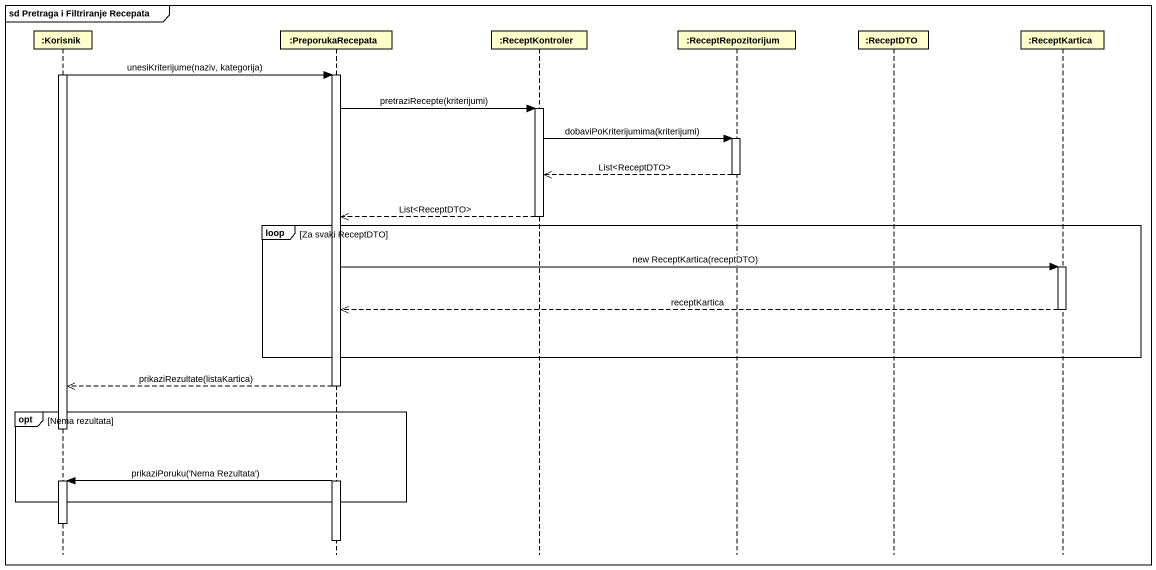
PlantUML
@startuml
mainframe sd Pretraga i Filtriranje Recepata
hide footbox
participant ":Korisnik" as Korisnik
participant ":PreporukaRecepata" as PreporukaRecepata
participant ":ReceptKontroler" as ReceptKontroler
participant ":ReceptRepozitorijum" as ReceptRepozitorijum
participant ":ReceptDTO" as ReceptDTO
participant ":ReceptKartica" as ReceptKartica

activate Korisnik
Korisnik -> PreporukaRecepata : unesiKriterijume(naziv, kategorija)
activate PreporukaRecepata
PreporukaRecepata -> ReceptKontroler : pretraziRecepte(kriterijumi)
activate ReceptKontroler
ReceptKontroler -> ReceptRepozitorijum : dobaviPoKriterijumima(kriterijumi)
activate ReceptRepozitorijum
ReceptRepozitorijum -->> ReceptKontroler : List<ReceptDTO>
deactivate ReceptRepozitorijum
ReceptKontroler -->> PreporukaRecepata : List<ReceptDTO>
deactivate ReceptKontroler
loop Za svaki ReceptDTO
  PreporukaRecepata -> ReceptKartica : new ReceptKartica(receptDTO)
  activate ReceptKartica
  ReceptKartica -->> PreporukaRecepata : receptKartica
  deactivate ReceptKartica
end
PreporukaRecepata -->> Korisnik : prikaziRezultate(listaKartica)
opt Nema rezultata
  deactivate Korisnik
  PreporukaRecepata -> Korisnik : prikaziPoruku('Nema Rezultata')
  activate Korisnik
end
deactivate Korisnik
deactivate PreporukaRecepata
@enduml
